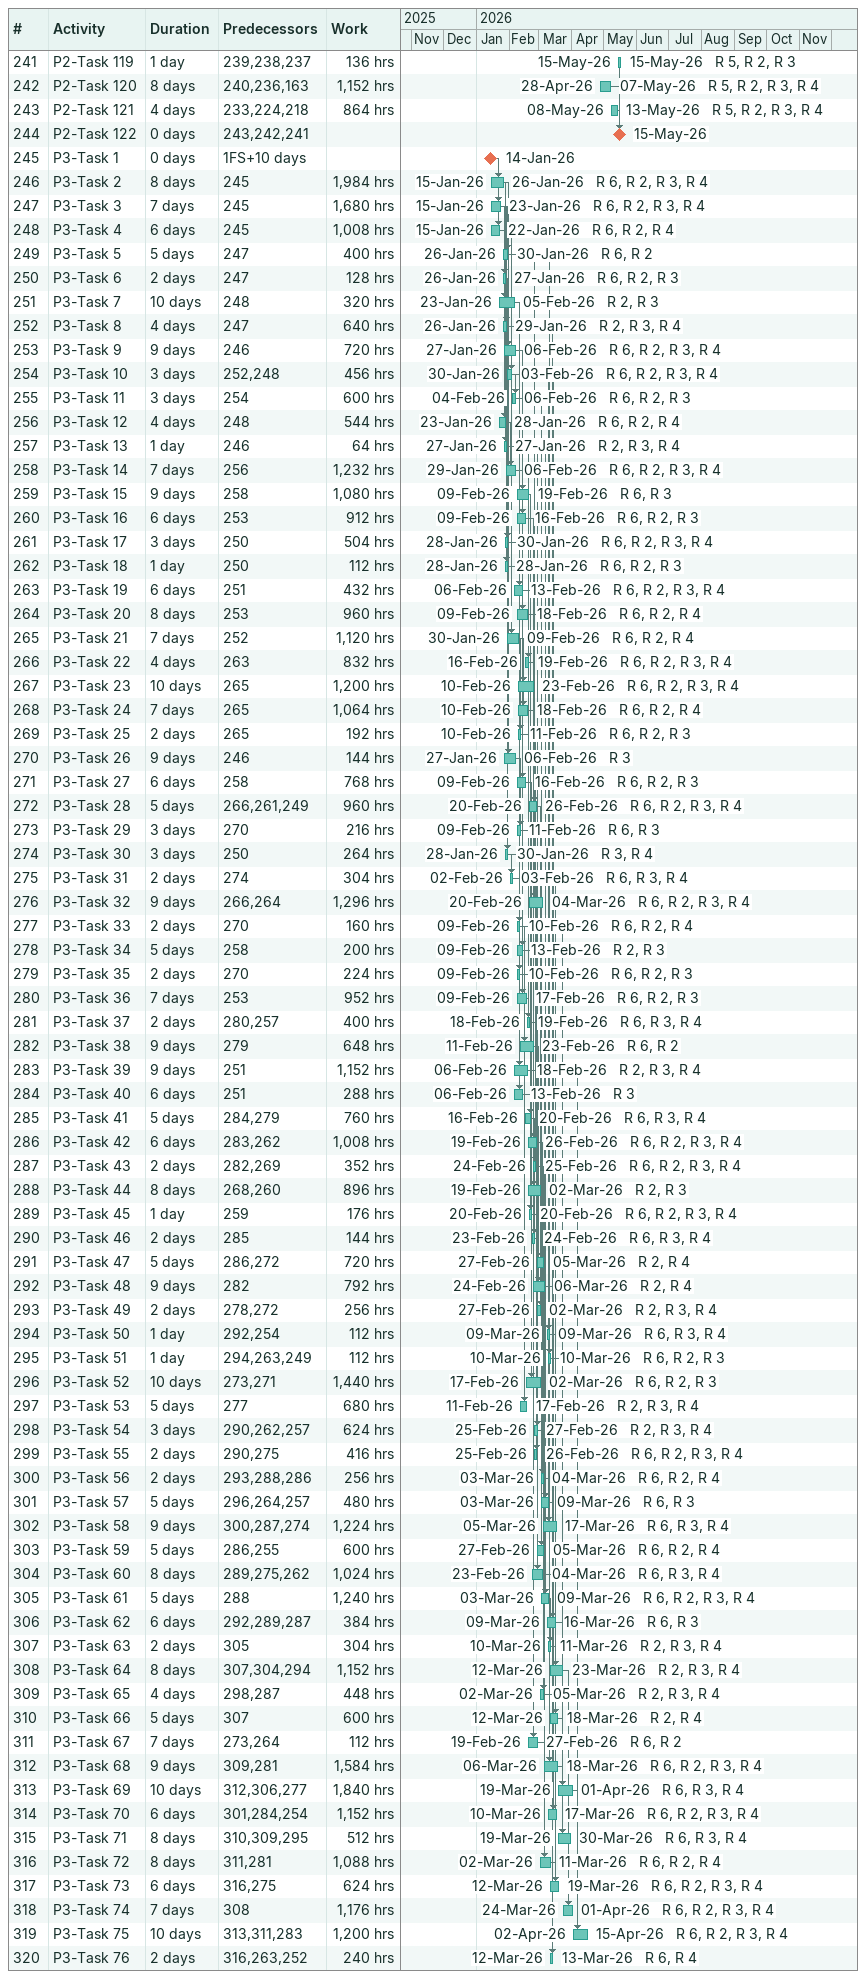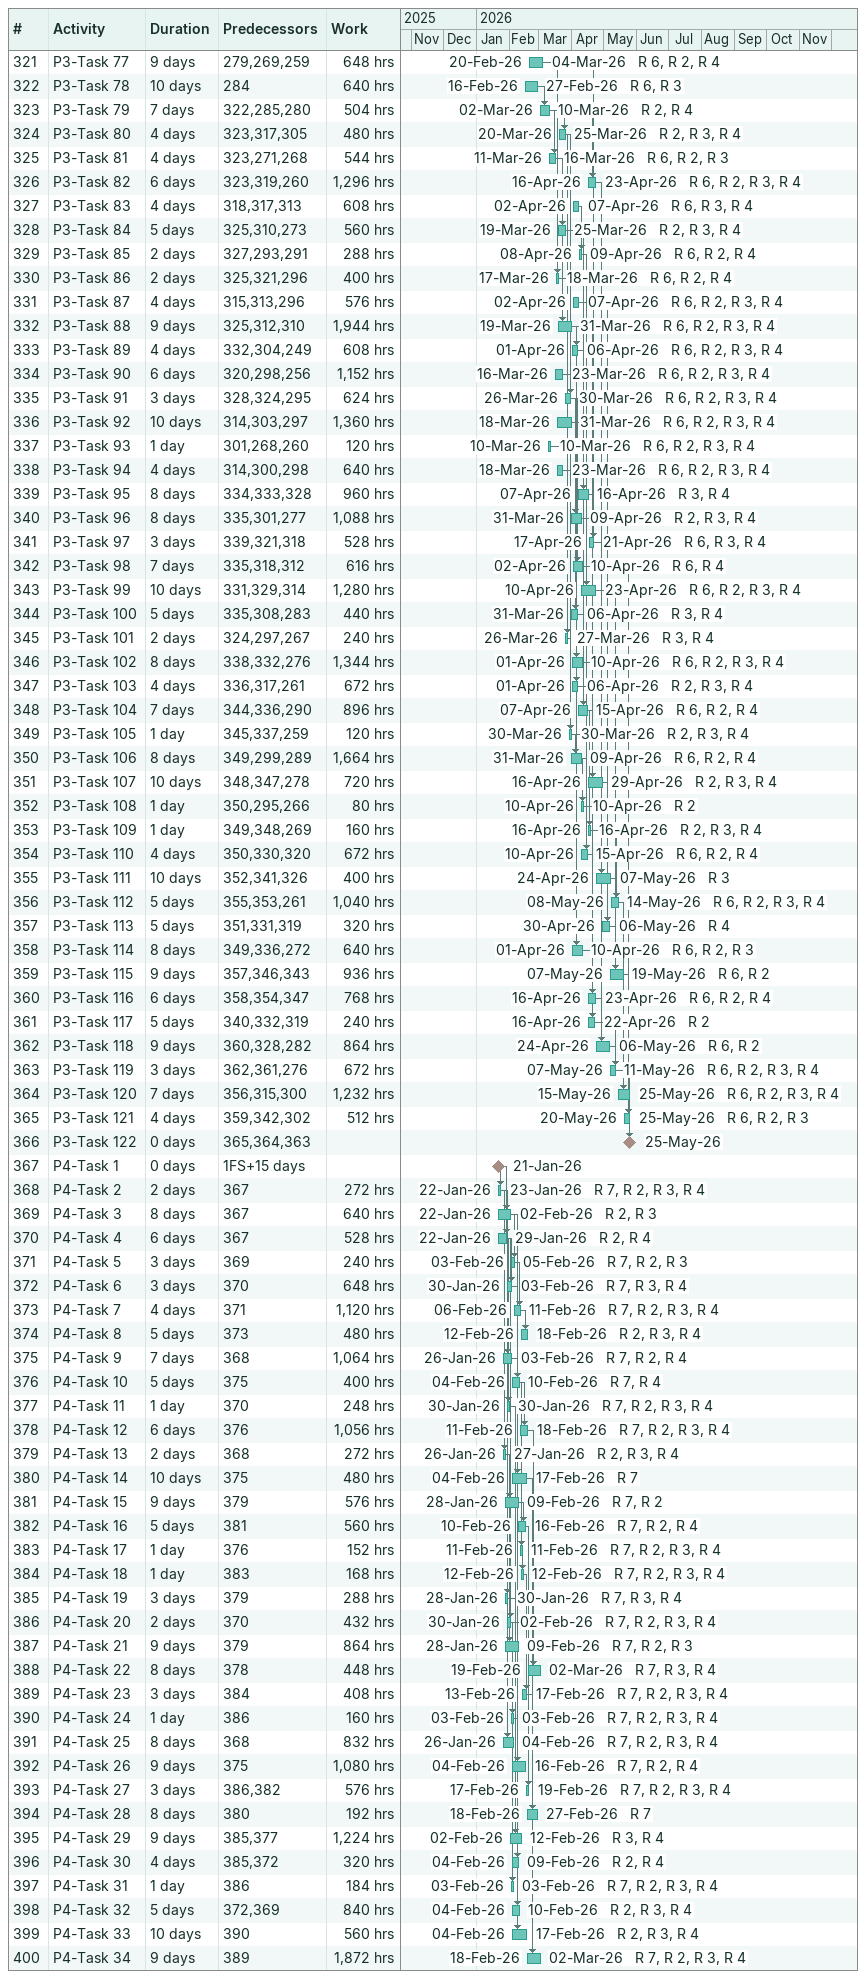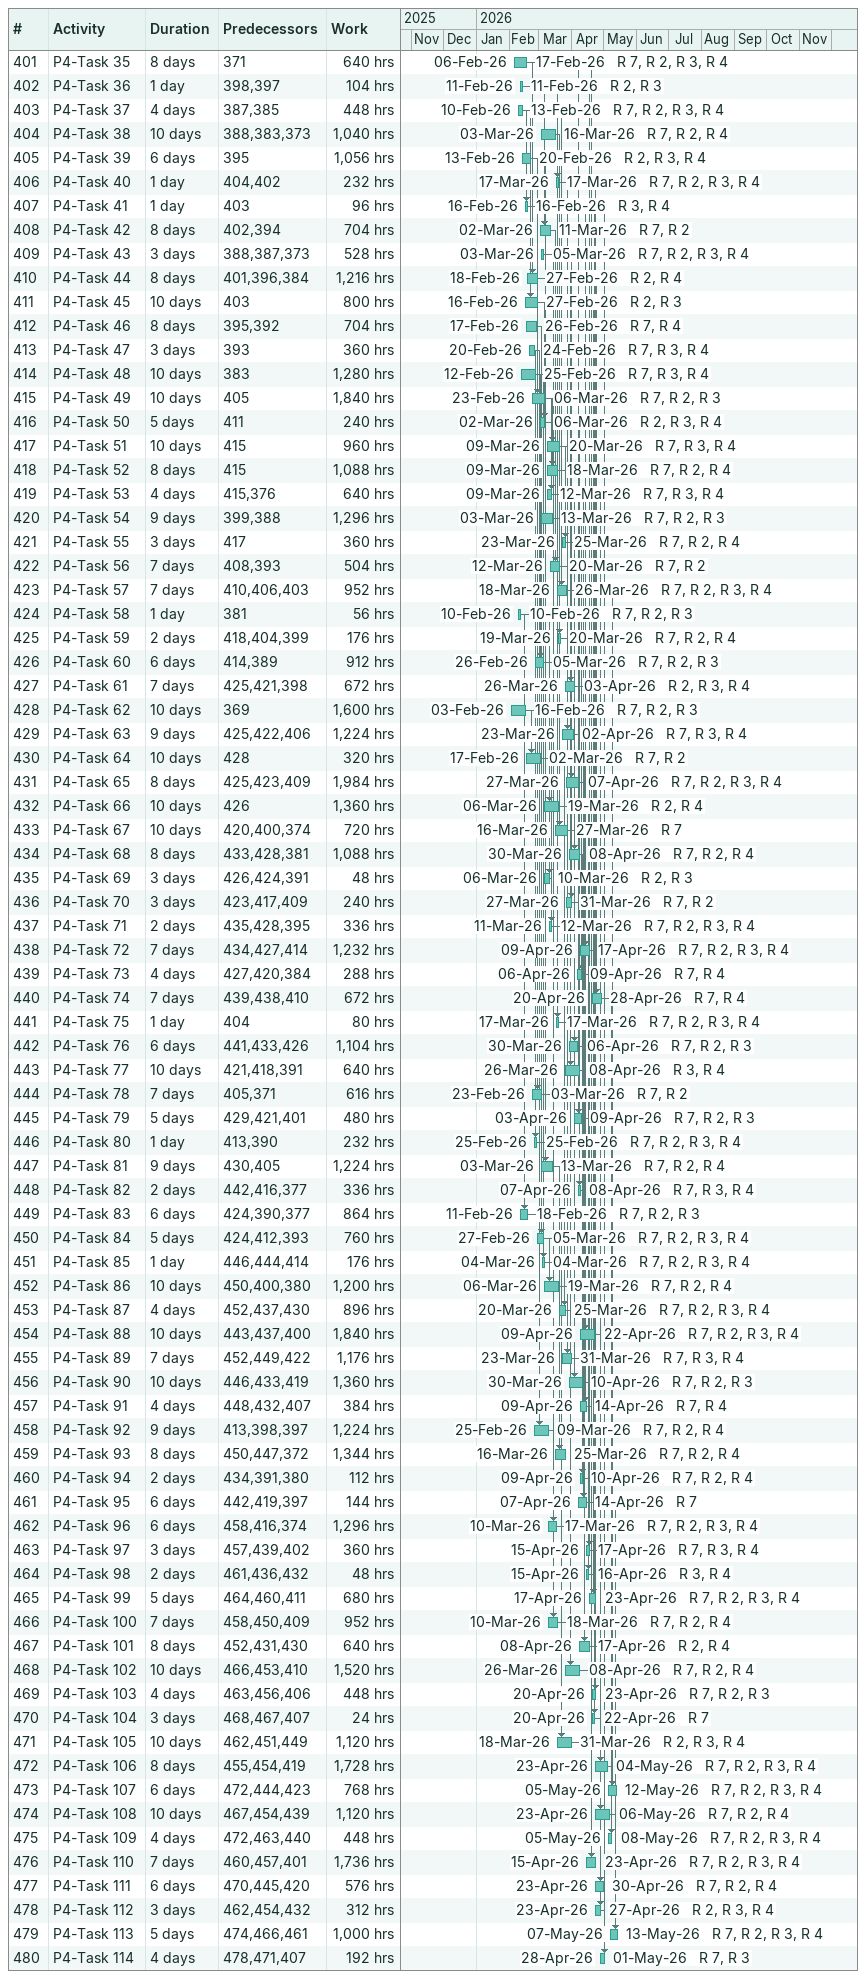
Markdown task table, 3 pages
| ID | Task | Duration | Start | Finish | Predecessors | Resources | Work (h) |
|---|---|---|---|---|---|---|---|
| 241 | P2-Task 119 | 1d | 2026-05-15 | 2026-05-15 | 239, 238, 237 | R 5, R 2, R 3 | 136 |
| 242 | P2-Task 120 | 8d | 2026-04-28 | 2026-05-07 | 240, 236, 163 | R 5, R 2, R 3, R 4 | 1152 |
| 243 | P2-Task 121 | 4d | 2026-05-08 | 2026-05-13 | 233, 224, 218 | R 5, R 2, R 3, R 4 | 864 |
| 244 | P2-Task 122 | 0d | 2026-05-15 | 2026-05-15 | 243, 242, 241 |  |  |
| 245 | P3-Task 1 | 0d | 2026-01-14 | 2026-01-14 | 1FS+10d |  |  |
| 246 | P3-Task 2 | 8d | 2026-01-15 | 2026-01-26 | 245 | R 6, R 2, R 3, R 4 | 1984 |
| 247 | P3-Task 3 | 7d | 2026-01-15 | 2026-01-23 | 245 | R 6, R 2, R 3, R 4 | 1680 |
| 248 | P3-Task 4 | 6d | 2026-01-15 | 2026-01-22 | 245 | R 6, R 2, R 4 | 1008 |
| 249 | P3-Task 5 | 5d | 2026-01-26 | 2026-01-30 | 247 | R 6, R 2 | 400 |
| 250 | P3-Task 6 | 2d | 2026-01-26 | 2026-01-27 | 247 | R 6, R 2, R 3 | 128 |
| 251 | P3-Task 7 | 10d | 2026-01-23 | 2026-02-05 | 248 | R 2, R 3 | 320 |
| 252 | P3-Task 8 | 4d | 2026-01-26 | 2026-01-29 | 247 | R 2, R 3, R 4 | 640 |
| 253 | P3-Task 9 | 9d | 2026-01-27 | 2026-02-06 | 246 | R 6, R 2, R 3, R 4 | 720 |
| 254 | P3-Task 10 | 3d | 2026-01-30 | 2026-02-03 | 252, 248 | R 6, R 2, R 3, R 4 | 456 |
| 255 | P3-Task 11 | 3d | 2026-02-04 | 2026-02-06 | 254 | R 6, R 2, R 3 | 600 |
| 256 | P3-Task 12 | 4d | 2026-01-23 | 2026-01-28 | 248 | R 6, R 2, R 4 | 544 |
| 257 | P3-Task 13 | 1d | 2026-01-27 | 2026-01-27 | 246 | R 2, R 3, R 4 | 64 |
| 258 | P3-Task 14 | 7d | 2026-01-29 | 2026-02-06 | 256 | R 6, R 2, R 3, R 4 | 1232 |
| 259 | P3-Task 15 | 9d | 2026-02-09 | 2026-02-19 | 258 | R 6, R 3 | 1080 |
| 260 | P3-Task 16 | 6d | 2026-02-09 | 2026-02-16 | 253 | R 6, R 2, R 3 | 912 |
| 261 | P3-Task 17 | 3d | 2026-01-28 | 2026-01-30 | 250 | R 6, R 2, R 3, R 4 | 504 |
| 262 | P3-Task 18 | 1d | 2026-01-28 | 2026-01-28 | 250 | R 6, R 2, R 3 | 112 |
| 263 | P3-Task 19 | 6d | 2026-02-06 | 2026-02-13 | 251 | R 6, R 2, R 3, R 4 | 432 |
| 264 | P3-Task 20 | 8d | 2026-02-09 | 2026-02-18 | 253 | R 6, R 2, R 4 | 960 |
| 265 | P3-Task 21 | 7d | 2026-01-30 | 2026-02-09 | 252 | R 6, R 2, R 4 | 1120 |
| 266 | P3-Task 22 | 4d | 2026-02-16 | 2026-02-19 | 263 | R 6, R 2, R 3, R 4 | 832 |
| 267 | P3-Task 23 | 10d | 2026-02-10 | 2026-02-23 | 265 | R 6, R 2, R 3, R 4 | 1200 |
| 268 | P3-Task 24 | 7d | 2026-02-10 | 2026-02-18 | 265 | R 6, R 2, R 4 | 1064 |
| 269 | P3-Task 25 | 2d | 2026-02-10 | 2026-02-11 | 265 | R 6, R 2, R 3 | 192 |
| 270 | P3-Task 26 | 9d | 2026-01-27 | 2026-02-06 | 246 | R 3 | 144 |
| 271 | P3-Task 27 | 6d | 2026-02-09 | 2026-02-16 | 258 | R 6, R 2, R 3 | 768 |
| 272 | P3-Task 28 | 5d | 2026-02-20 | 2026-02-26 | 266, 261, 249 | R 6, R 2, R 3, R 4 | 960 |
| 273 | P3-Task 29 | 3d | 2026-02-09 | 2026-02-11 | 270 | R 6, R 3 | 216 |
| 274 | P3-Task 30 | 3d | 2026-01-28 | 2026-01-30 | 250 | R 3, R 4 | 264 |
| 275 | P3-Task 31 | 2d | 2026-02-02 | 2026-02-03 | 274 | R 6, R 3, R 4 | 304 |
| 276 | P3-Task 32 | 9d | 2026-02-20 | 2026-03-04 | 266, 264 | R 6, R 2, R 3, R 4 | 1296 |
| 277 | P3-Task 33 | 2d | 2026-02-09 | 2026-02-10 | 270 | R 6, R 2, R 4 | 160 |
| 278 | P3-Task 34 | 5d | 2026-02-09 | 2026-02-13 | 258 | R 2, R 3 | 200 |
| 279 | P3-Task 35 | 2d | 2026-02-09 | 2026-02-10 | 270 | R 6, R 2, R 3 | 224 |
| 280 | P3-Task 36 | 7d | 2026-02-09 | 2026-02-17 | 253 | R 6, R 2, R 3 | 952 |
| 281 | P3-Task 37 | 2d | 2026-02-18 | 2026-02-19 | 280, 257 | R 6, R 3, R 4 | 400 |
| 282 | P3-Task 38 | 9d | 2026-02-11 | 2026-02-23 | 279 | R 6, R 2 | 648 |
| 283 | P3-Task 39 | 9d | 2026-02-06 | 2026-02-18 | 251 | R 2, R 3, R 4 | 1152 |
| 284 | P3-Task 40 | 6d | 2026-02-06 | 2026-02-13 | 251 | R 3 | 288 |
| 285 | P3-Task 41 | 5d | 2026-02-16 | 2026-02-20 | 284, 279 | R 6, R 3, R 4 | 760 |
| 286 | P3-Task 42 | 6d | 2026-02-19 | 2026-02-26 | 283, 262 | R 6, R 2, R 3, R 4 | 1008 |
| 287 | P3-Task 43 | 2d | 2026-02-24 | 2026-02-25 | 282, 269 | R 6, R 2, R 3, R 4 | 352 |
| 288 | P3-Task 44 | 8d | 2026-02-19 | 2026-03-02 | 268, 260 | R 2, R 3 | 896 |
| 289 | P3-Task 45 | 1d | 2026-02-20 | 2026-02-20 | 259 | R 6, R 2, R 3, R 4 | 176 |
| 290 | P3-Task 46 | 2d | 2026-02-23 | 2026-02-24 | 285 | R 6, R 3, R 4 | 144 |
| 291 | P3-Task 47 | 5d | 2026-02-27 | 2026-03-05 | 286, 272 | R 2, R 4 | 720 |
| 292 | P3-Task 48 | 9d | 2026-02-24 | 2026-03-06 | 282 | R 2, R 4 | 792 |
| 293 | P3-Task 49 | 2d | 2026-02-27 | 2026-03-02 | 278, 272 | R 2, R 3, R 4 | 256 |
| 294 | P3-Task 50 | 1d | 2026-03-09 | 2026-03-09 | 292, 254 | R 6, R 3, R 4 | 112 |
| 295 | P3-Task 51 | 1d | 2026-03-10 | 2026-03-10 | 294, 263, 249 | R 6, R 2, R 3 | 112 |
| 296 | P3-Task 52 | 10d | 2026-02-17 | 2026-03-02 | 273, 271 | R 6, R 2, R 3 | 1440 |
| 297 | P3-Task 53 | 5d | 2026-02-11 | 2026-02-17 | 277 | R 2, R 3, R 4 | 680 |
| 298 | P3-Task 54 | 3d | 2026-02-25 | 2026-02-27 | 290, 262, 257 | R 2, R 3, R 4 | 624 |
| 299 | P3-Task 55 | 2d | 2026-02-25 | 2026-02-26 | 290, 275 | R 6, R 2, R 3, R 4 | 416 |
| 300 | P3-Task 56 | 2d | 2026-03-03 | 2026-03-04 | 293, 288, 286 | R 6, R 2, R 4 | 256 |
| 301 | P3-Task 57 | 5d | 2026-03-03 | 2026-03-09 | 296, 264, 257 | R 6, R 3 | 480 |
| 302 | P3-Task 58 | 9d | 2026-03-05 | 2026-03-17 | 300, 287, 274 | R 6, R 3, R 4 | 1224 |
| 303 | P3-Task 59 | 5d | 2026-02-27 | 2026-03-05 | 286, 255 | R 6, R 2, R 4 | 600 |
| 304 | P3-Task 60 | 8d | 2026-02-23 | 2026-03-04 | 289, 275, 262 | R 6, R 3, R 4 | 1024 |
| 305 | P3-Task 61 | 5d | 2026-03-03 | 2026-03-09 | 288 | R 6, R 2, R 3, R 4 | 1240 |
| 306 | P3-Task 62 | 6d | 2026-03-09 | 2026-03-16 | 292, 289, 287 | R 6, R 3 | 384 |
| 307 | P3-Task 63 | 2d | 2026-03-10 | 2026-03-11 | 305 | R 2, R 3, R 4 | 304 |
| 308 | P3-Task 64 | 8d | 2026-03-12 | 2026-03-23 | 307, 304, 294 | R 2, R 3, R 4 | 1152 |
| 309 | P3-Task 65 | 4d | 2026-03-02 | 2026-03-05 | 298, 287 | R 2, R 3, R 4 | 448 |
| 310 | P3-Task 66 | 5d | 2026-03-12 | 2026-03-18 | 307 | R 2, R 4 | 600 |
| 311 | P3-Task 67 | 7d | 2026-02-19 | 2026-02-27 | 273, 264 | R 6, R 2 | 112 |
| 312 | P3-Task 68 | 9d | 2026-03-06 | 2026-03-18 | 309, 281 | R 6, R 2, R 3, R 4 | 1584 |
| 313 | P3-Task 69 | 10d | 2026-03-19 | 2026-04-01 | 312, 306, 277 | R 6, R 3, R 4 | 1840 |
| 314 | P3-Task 70 | 6d | 2026-03-10 | 2026-03-17 | 301, 284, 254 | R 6, R 2, R 3, R 4 | 1152 |
| 315 | P3-Task 71 | 8d | 2026-03-19 | 2026-03-30 | 310, 309, 295 | R 6, R 3, R 4 | 512 |
| 316 | P3-Task 72 | 8d | 2026-03-02 | 2026-03-11 | 311, 281 | R 6, R 2, R 4 | 1088 |
| 317 | P3-Task 73 | 6d | 2026-03-12 | 2026-03-19 | 316, 275 | R 6, R 2, R 3, R 4 | 624 |
| 318 | P3-Task 74 | 7d | 2026-03-24 | 2026-04-01 | 308 | R 6, R 2, R 3, R 4 | 1176 |
| 319 | P3-Task 75 | 10d | 2026-04-02 | 2026-04-15 | 313, 311, 283 | R 6, R 2, R 3, R 4 | 1200 |
| 320 | P3-Task 76 | 2d | 2026-03-12 | 2026-03-13 | 316, 263, 252 | R 6, R 4 | 240 |
| 321 | P3-Task 77 | 9d | 2026-02-20 | 2026-03-04 | 279, 269, 259 | R 6, R 2, R 4 | 648 |
| 322 | P3-Task 78 | 10d | 2026-02-16 | 2026-02-27 | 284 | R 6, R 3 | 640 |
| 323 | P3-Task 79 | 7d | 2026-03-02 | 2026-03-10 | 322, 285, 280 | R 2, R 4 | 504 |
| 324 | P3-Task 80 | 4d | 2026-03-20 | 2026-03-25 | 323, 317, 305 | R 2, R 3, R 4 | 480 |
| 325 | P3-Task 81 | 4d | 2026-03-11 | 2026-03-16 | 323, 271, 268 | R 6, R 2, R 3 | 544 |
| 326 | P3-Task 82 | 6d | 2026-04-16 | 2026-04-23 | 323, 319, 260 | R 6, R 2, R 3, R 4 | 1296 |
| 327 | P3-Task 83 | 4d | 2026-04-02 | 2026-04-07 | 318, 317, 313 | R 6, R 3, R 4 | 608 |
| 328 | P3-Task 84 | 5d | 2026-03-19 | 2026-03-25 | 325, 310, 273 | R 2, R 3, R 4 | 560 |
| 329 | P3-Task 85 | 2d | 2026-04-08 | 2026-04-09 | 327, 293, 291 | R 6, R 2, R 4 | 288 |
| 330 | P3-Task 86 | 2d | 2026-03-17 | 2026-03-18 | 325, 321, 296 | R 6, R 2, R 4 | 400 |
| 331 | P3-Task 87 | 4d | 2026-04-02 | 2026-04-07 | 315, 313, 296 | R 6, R 2, R 3, R 4 | 576 |
| 332 | P3-Task 88 | 9d | 2026-03-19 | 2026-03-31 | 325, 312, 310 | R 6, R 2, R 3, R 4 | 1944 |
| 333 | P3-Task 89 | 4d | 2026-04-01 | 2026-04-06 | 332, 304, 249 | R 6, R 2, R 3, R 4 | 608 |
| 334 | P3-Task 90 | 6d | 2026-03-16 | 2026-03-23 | 320, 298, 256 | R 6, R 2, R 3, R 4 | 1152 |
| 335 | P3-Task 91 | 3d | 2026-03-26 | 2026-03-30 | 328, 324, 295 | R 6, R 2, R 3, R 4 | 624 |
| 336 | P3-Task 92 | 10d | 2026-03-18 | 2026-03-31 | 314, 303, 297 | R 6, R 2, R 3, R 4 | 1360 |
| 337 | P3-Task 93 | 1d | 2026-03-10 | 2026-03-10 | 301, 268, 260 | R 6, R 2, R 3, R 4 | 120 |
| 338 | P3-Task 94 | 4d | 2026-03-18 | 2026-03-23 | 314, 300, 298 | R 6, R 2, R 3, R 4 | 640 |
| 339 | P3-Task 95 | 8d | 2026-04-07 | 2026-04-16 | 334, 333, 328 | R 3, R 4 | 960 |
| 340 | P3-Task 96 | 8d | 2026-03-31 | 2026-04-09 | 335, 301, 277 | R 2, R 3, R 4 | 1088 |
| 341 | P3-Task 97 | 3d | 2026-04-17 | 2026-04-21 | 339, 321, 318 | R 6, R 3, R 4 | 528 |
| 342 | P3-Task 98 | 7d | 2026-04-02 | 2026-04-10 | 335, 318, 312 | R 6, R 4 | 616 |
| 343 | P3-Task 99 | 10d | 2026-04-10 | 2026-04-23 | 331, 329, 314 | R 6, R 2, R 3, R 4 | 1280 |
| 344 | P3-Task 100 | 5d | 2026-03-31 | 2026-04-06 | 335, 308, 283 | R 3, R 4 | 440 |
| 345 | P3-Task 101 | 2d | 2026-03-26 | 2026-03-27 | 324, 297, 267 | R 3, R 4 | 240 |
| 346 | P3-Task 102 | 8d | 2026-04-01 | 2026-04-10 | 338, 332, 276 | R 6, R 2, R 3, R 4 | 1344 |
| 347 | P3-Task 103 | 4d | 2026-04-01 | 2026-04-06 | 336, 317, 261 | R 2, R 3, R 4 | 672 |
| 348 | P3-Task 104 | 7d | 2026-04-07 | 2026-04-15 | 344, 336, 290 | R 6, R 2, R 4 | 896 |
| 349 | P3-Task 105 | 1d | 2026-03-30 | 2026-03-30 | 345, 337, 259 | R 2, R 3, R 4 | 120 |
| 350 | P3-Task 106 | 8d | 2026-03-31 | 2026-04-09 | 349, 299, 289 | R 6, R 2, R 4 | 1664 |
| 351 | P3-Task 107 | 10d | 2026-04-16 | 2026-04-29 | 348, 347, 278 | R 2, R 3, R 4 | 720 |
| 352 | P3-Task 108 | 1d | 2026-04-10 | 2026-04-10 | 350, 295, 266 | R 2 | 80 |
| 353 | P3-Task 109 | 1d | 2026-04-16 | 2026-04-16 | 349, 348, 269 | R 2, R 3, R 4 | 160 |
| 354 | P3-Task 110 | 4d | 2026-04-10 | 2026-04-15 | 350, 330, 320 | R 6, R 2, R 4 | 672 |
| 355 | P3-Task 111 | 10d | 2026-04-24 | 2026-05-07 | 352, 341, 326 | R 3 | 400 |
| 356 | P3-Task 112 | 5d | 2026-05-08 | 2026-05-14 | 355, 353, 261 | R 6, R 2, R 3, R 4 | 1040 |
| 357 | P3-Task 113 | 5d | 2026-04-30 | 2026-05-06 | 351, 331, 319 | R 4 | 320 |
| 358 | P3-Task 114 | 8d | 2026-04-01 | 2026-04-10 | 349, 336, 272 | R 6, R 2, R 3 | 640 |
| 359 | P3-Task 115 | 9d | 2026-05-07 | 2026-05-19 | 357, 346, 343 | R 6, R 2 | 936 |
| 360 | P3-Task 116 | 6d | 2026-04-16 | 2026-04-23 | 358, 354, 347 | R 6, R 2, R 4 | 768 |
| 361 | P3-Task 117 | 5d | 2026-04-16 | 2026-04-22 | 340, 332, 319 | R 2 | 240 |
| 362 | P3-Task 118 | 9d | 2026-04-24 | 2026-05-06 | 360, 328, 282 | R 6, R 2 | 864 |
| 363 | P3-Task 119 | 3d | 2026-05-07 | 2026-05-11 | 362, 361, 276 | R 6, R 2, R 3, R 4 | 672 |
| 364 | P3-Task 120 | 7d | 2026-05-15 | 2026-05-25 | 356, 315, 300 | R 6, R 2, R 3, R 4 | 1232 |
| 365 | P3-Task 121 | 4d | 2026-05-20 | 2026-05-25 | 359, 342, 302 | R 6, R 2, R 3 | 512 |
| 366 | P3-Task 122 | 0d | 2026-05-25 | 2026-05-25 | 365, 364, 363 |  |  |
| 367 | P4-Task 1 | 0d | 2026-01-21 | 2026-01-21 | 1FS+15d |  |  |
| 368 | P4-Task 2 | 2d | 2026-01-22 | 2026-01-23 | 367 | R 7, R 2, R 3, R 4 | 272 |
| 369 | P4-Task 3 | 8d | 2026-01-22 | 2026-02-02 | 367 | R 2, R 3 | 640 |
| 370 | P4-Task 4 | 6d | 2026-01-22 | 2026-01-29 | 367 | R 2, R 4 | 528 |
| 371 | P4-Task 5 | 3d | 2026-02-03 | 2026-02-05 | 369 | R 7, R 2, R 3 | 240 |
| 372 | P4-Task 6 | 3d | 2026-01-30 | 2026-02-03 | 370 | R 7, R 3, R 4 | 648 |
| 373 | P4-Task 7 | 4d | 2026-02-06 | 2026-02-11 | 371 | R 7, R 2, R 3, R 4 | 1120 |
| 374 | P4-Task 8 | 5d | 2026-02-12 | 2026-02-18 | 373 | R 2, R 3, R 4 | 480 |
| 375 | P4-Task 9 | 7d | 2026-01-26 | 2026-02-03 | 368 | R 7, R 2, R 4 | 1064 |
| 376 | P4-Task 10 | 5d | 2026-02-04 | 2026-02-10 | 375 | R 7, R 4 | 400 |
| 377 | P4-Task 11 | 1d | 2026-01-30 | 2026-01-30 | 370 | R 7, R 2, R 3, R 4 | 248 |
| 378 | P4-Task 12 | 6d | 2026-02-11 | 2026-02-18 | 376 | R 7, R 2, R 3, R 4 | 1056 |
| 379 | P4-Task 13 | 2d | 2026-01-26 | 2026-01-27 | 368 | R 2, R 3, R 4 | 272 |
| 380 | P4-Task 14 | 10d | 2026-02-04 | 2026-02-17 | 375 | R 7 | 480 |
| 381 | P4-Task 15 | 9d | 2026-01-28 | 2026-02-09 | 379 | R 7, R 2 | 576 |
| 382 | P4-Task 16 | 5d | 2026-02-10 | 2026-02-16 | 381 | R 7, R 2, R 4 | 560 |
| 383 | P4-Task 17 | 1d | 2026-02-11 | 2026-02-11 | 376 | R 7, R 2, R 3, R 4 | 152 |
| 384 | P4-Task 18 | 1d | 2026-02-12 | 2026-02-12 | 383 | R 7, R 2, R 3, R 4 | 168 |
| 385 | P4-Task 19 | 3d | 2026-01-28 | 2026-01-30 | 379 | R 7, R 3, R 4 | 288 |
| 386 | P4-Task 20 | 2d | 2026-01-30 | 2026-02-02 | 370 | R 7, R 2, R 3, R 4 | 432 |
| 387 | P4-Task 21 | 9d | 2026-01-28 | 2026-02-09 | 379 | R 7, R 2, R 3 | 864 |
| 388 | P4-Task 22 | 8d | 2026-02-19 | 2026-03-02 | 378 | R 7, R 3, R 4 | 448 |
| 389 | P4-Task 23 | 3d | 2026-02-13 | 2026-02-17 | 384 | R 7, R 2, R 3, R 4 | 408 |
| 390 | P4-Task 24 | 1d | 2026-02-03 | 2026-02-03 | 386 | R 7, R 2, R 3, R 4 | 160 |
| 391 | P4-Task 25 | 8d | 2026-01-26 | 2026-02-04 | 368 | R 7, R 2, R 3, R 4 | 832 |
| 392 | P4-Task 26 | 9d | 2026-02-04 | 2026-02-16 | 375 | R 7, R 2, R 4 | 1080 |
| 393 | P4-Task 27 | 3d | 2026-02-17 | 2026-02-19 | 386, 382 | R 7, R 2, R 3, R 4 | 576 |
| 394 | P4-Task 28 | 8d | 2026-02-18 | 2026-02-27 | 380 | R 7 | 192 |
| 395 | P4-Task 29 | 9d | 2026-02-02 | 2026-02-12 | 385, 377 | R 3, R 4 | 1224 |
| 396 | P4-Task 30 | 4d | 2026-02-04 | 2026-02-09 | 385, 372 | R 2, R 4 | 320 |
| 397 | P4-Task 31 | 1d | 2026-02-03 | 2026-02-03 | 386 | R 7, R 2, R 3, R 4 | 184 |
| 398 | P4-Task 32 | 5d | 2026-02-04 | 2026-02-10 | 372, 369 | R 2, R 3, R 4 | 840 |
| 399 | P4-Task 33 | 10d | 2026-02-04 | 2026-02-17 | 390 | R 2, R 3, R 4 | 560 |
| 400 | P4-Task 34 | 9d | 2026-02-18 | 2026-03-02 | 389 | R 7, R 2, R 3, R 4 | 1872 |
| 401 | P4-Task 35 | 8d | 2026-02-06 | 2026-02-17 | 371 | R 7, R 2, R 3, R 4 | 640 |
| 402 | P4-Task 36 | 1d | 2026-02-11 | 2026-02-11 | 398, 397 | R 2, R 3 | 104 |
| 403 | P4-Task 37 | 4d | 2026-02-10 | 2026-02-13 | 387, 385 | R 7, R 2, R 3, R 4 | 448 |
| 404 | P4-Task 38 | 10d | 2026-03-03 | 2026-03-16 | 388, 383, 373 | R 7, R 2, R 4 | 1040 |
| 405 | P4-Task 39 | 6d | 2026-02-13 | 2026-02-20 | 395 | R 2, R 3, R 4 | 1056 |
| 406 | P4-Task 40 | 1d | 2026-03-17 | 2026-03-17 | 404, 402 | R 7, R 2, R 3, R 4 | 232 |
| 407 | P4-Task 41 | 1d | 2026-02-16 | 2026-02-16 | 403 | R 3, R 4 | 96 |
| 408 | P4-Task 42 | 8d | 2026-03-02 | 2026-03-11 | 402, 394 | R 7, R 2 | 704 |
| 409 | P4-Task 43 | 3d | 2026-03-03 | 2026-03-05 | 388, 387, 373 | R 7, R 2, R 3, R 4 | 528 |
| 410 | P4-Task 44 | 8d | 2026-02-18 | 2026-02-27 | 401, 396, 384 | R 2, R 4 | 1216 |
| 411 | P4-Task 45 | 10d | 2026-02-16 | 2026-02-27 | 403 | R 2, R 3 | 800 |
| 412 | P4-Task 46 | 8d | 2026-02-17 | 2026-02-26 | 395, 392 | R 7, R 4 | 704 |
| 413 | P4-Task 47 | 3d | 2026-02-20 | 2026-02-24 | 393 | R 7, R 3, R 4 | 360 |
| 414 | P4-Task 48 | 10d | 2026-02-12 | 2026-02-25 | 383 | R 7, R 3, R 4 | 1280 |
| 415 | P4-Task 49 | 10d | 2026-02-23 | 2026-03-06 | 405 | R 7, R 2, R 3 | 1840 |
| 416 | P4-Task 50 | 5d | 2026-03-02 | 2026-03-06 | 411 | R 2, R 3, R 4 | 240 |
| 417 | P4-Task 51 | 10d | 2026-03-09 | 2026-03-20 | 415 | R 7, R 3, R 4 | 960 |
| 418 | P4-Task 52 | 8d | 2026-03-09 | 2026-03-18 | 415 | R 7, R 2, R 4 | 1088 |
| 419 | P4-Task 53 | 4d | 2026-03-09 | 2026-03-12 | 415, 376 | R 7, R 3, R 4 | 640 |
| 420 | P4-Task 54 | 9d | 2026-03-03 | 2026-03-13 | 399, 388 | R 7, R 2, R 3 | 1296 |
| 421 | P4-Task 55 | 3d | 2026-03-23 | 2026-03-25 | 417 | R 7, R 2, R 4 | 360 |
| 422 | P4-Task 56 | 7d | 2026-03-12 | 2026-03-20 | 408, 393 | R 7, R 2 | 504 |
| 423 | P4-Task 57 | 7d | 2026-03-18 | 2026-03-26 | 410, 406, 403 | R 7, R 2, R 3, R 4 | 952 |
| 424 | P4-Task 58 | 1d | 2026-02-10 | 2026-02-10 | 381 | R 7, R 2, R 3 | 56 |
| 425 | P4-Task 59 | 2d | 2026-03-19 | 2026-03-20 | 418, 404, 399 | R 7, R 2, R 4 | 176 |
| 426 | P4-Task 60 | 6d | 2026-02-26 | 2026-03-05 | 414, 389 | R 7, R 2, R 3 | 912 |
| 427 | P4-Task 61 | 7d | 2026-03-26 | 2026-04-03 | 425, 421, 398 | R 2, R 3, R 4 | 672 |
| 428 | P4-Task 62 | 10d | 2026-02-03 | 2026-02-16 | 369 | R 7, R 2, R 3 | 1600 |
| 429 | P4-Task 63 | 9d | 2026-03-23 | 2026-04-02 | 425, 422, 406 | R 7, R 3, R 4 | 1224 |
| 430 | P4-Task 64 | 10d | 2026-02-17 | 2026-03-02 | 428 | R 7, R 2 | 320 |
| 431 | P4-Task 65 | 8d | 2026-03-27 | 2026-04-07 | 425, 423, 409 | R 7, R 2, R 3, R 4 | 1984 |
| 432 | P4-Task 66 | 10d | 2026-03-06 | 2026-03-19 | 426 | R 2, R 4 | 1360 |
| 433 | P4-Task 67 | 10d | 2026-03-16 | 2026-03-27 | 420, 400, 374 | R 7 | 720 |
| 434 | P4-Task 68 | 8d | 2026-03-30 | 2026-04-08 | 433, 428, 381 | R 7, R 2, R 4 | 1088 |
| 435 | P4-Task 69 | 3d | 2026-03-06 | 2026-03-10 | 426, 424, 391 | R 2, R 3 | 48 |
| 436 | P4-Task 70 | 3d | 2026-03-27 | 2026-03-31 | 423, 417, 409 | R 7, R 2 | 240 |
| 437 | P4-Task 71 | 2d | 2026-03-11 | 2026-03-12 | 435, 428, 395 | R 7, R 2, R 3, R 4 | 336 |
| 438 | P4-Task 72 | 7d | 2026-04-09 | 2026-04-17 | 434, 427, 414 | R 7, R 2, R 3, R 4 | 1232 |
| 439 | P4-Task 73 | 4d | 2026-04-06 | 2026-04-09 | 427, 420, 384 | R 7, R 4 | 288 |
| 440 | P4-Task 74 | 7d | 2026-04-20 | 2026-04-28 | 439, 438, 410 | R 7, R 4 | 672 |
| 441 | P4-Task 75 | 1d | 2026-03-17 | 2026-03-17 | 404 | R 7, R 2, R 3, R 4 | 80 |
| 442 | P4-Task 76 | 6d | 2026-03-30 | 2026-04-06 | 441, 433, 426 | R 7, R 2, R 3 | 1104 |
| 443 | P4-Task 77 | 10d | 2026-03-26 | 2026-04-08 | 421, 418, 391 | R 3, R 4 | 640 |
| 444 | P4-Task 78 | 7d | 2026-02-23 | 2026-03-03 | 405, 371 | R 7, R 2 | 616 |
| 445 | P4-Task 79 | 5d | 2026-04-03 | 2026-04-09 | 429, 421, 401 | R 7, R 2, R 3 | 480 |
| 446 | P4-Task 80 | 1d | 2026-02-25 | 2026-02-25 | 413, 390 | R 7, R 2, R 3, R 4 | 232 |
| 447 | P4-Task 81 | 9d | 2026-03-03 | 2026-03-13 | 430, 405 | R 7, R 2, R 4 | 1224 |
| 448 | P4-Task 82 | 2d | 2026-04-07 | 2026-04-08 | 442, 416, 377 | R 7, R 3, R 4 | 336 |
| 449 | P4-Task 83 | 6d | 2026-02-11 | 2026-02-18 | 424, 390, 377 | R 7, R 2, R 3 | 864 |
| 450 | P4-Task 84 | 5d | 2026-02-27 | 2026-03-05 | 424, 412, 393 | R 7, R 2, R 3, R 4 | 760 |
| 451 | P4-Task 85 | 1d | 2026-03-04 | 2026-03-04 | 446, 444, 414 | R 7, R 2, R 3, R 4 | 176 |
| 452 | P4-Task 86 | 10d | 2026-03-06 | 2026-03-19 | 450, 400, 380 | R 7, R 2, R 4 | 1200 |
| 453 | P4-Task 87 | 4d | 2026-03-20 | 2026-03-25 | 452, 437, 430 | R 7, R 2, R 3, R 4 | 896 |
| 454 | P4-Task 88 | 10d | 2026-04-09 | 2026-04-22 | 443, 437, 400 | R 7, R 2, R 3, R 4 | 1840 |
| 455 | P4-Task 89 | 7d | 2026-03-23 | 2026-03-31 | 452, 449, 422 | R 7, R 3, R 4 | 1176 |
| 456 | P4-Task 90 | 10d | 2026-03-30 | 2026-04-10 | 446, 433, 419 | R 7, R 2, R 3 | 1360 |
| 457 | P4-Task 91 | 4d | 2026-04-09 | 2026-04-14 | 448, 432, 407 | R 7, R 4 | 384 |
| 458 | P4-Task 92 | 9d | 2026-02-25 | 2026-03-09 | 413, 398, 397 | R 7, R 2, R 4 | 1224 |
| 459 | P4-Task 93 | 8d | 2026-03-16 | 2026-03-25 | 450, 447, 372 | R 7, R 2, R 4 | 1344 |
| 460 | P4-Task 94 | 2d | 2026-04-09 | 2026-04-10 | 434, 391, 380 | R 7, R 2, R 4 | 112 |
| 461 | P4-Task 95 | 6d | 2026-04-07 | 2026-04-14 | 442, 419, 397 | R 7 | 144 |
| 462 | P4-Task 96 | 6d | 2026-03-10 | 2026-03-17 | 458, 416, 374 | R 7, R 2, R 3, R 4 | 1296 |
| 463 | P4-Task 97 | 3d | 2026-04-15 | 2026-04-17 | 457, 439, 402 | R 7, R 3, R 4 | 360 |
| 464 | P4-Task 98 | 2d | 2026-04-15 | 2026-04-16 | 461, 436, 432 | R 3, R 4 | 48 |
| 465 | P4-Task 99 | 5d | 2026-04-17 | 2026-04-23 | 464, 460, 411 | R 7, R 2, R 3, R 4 | 680 |
| 466 | P4-Task 100 | 7d | 2026-03-10 | 2026-03-18 | 458, 450, 409 | R 7, R 2, R 4 | 952 |
| 467 | P4-Task 101 | 8d | 2026-04-08 | 2026-04-17 | 452, 431, 430 | R 2, R 4 | 640 |
| 468 | P4-Task 102 | 10d | 2026-03-26 | 2026-04-08 | 466, 453, 410 | R 7, R 2, R 4 | 1520 |
| 469 | P4-Task 103 | 4d | 2026-04-20 | 2026-04-23 | 463, 456, 406 | R 7, R 2, R 3 | 448 |
| 470 | P4-Task 104 | 3d | 2026-04-20 | 2026-04-22 | 468, 467, 407 | R 7 | 24 |
| 471 | P4-Task 105 | 10d | 2026-03-18 | 2026-03-31 | 462, 451, 449 | R 2, R 3, R 4 | 1120 |
| 472 | P4-Task 106 | 8d | 2026-04-23 | 2026-05-04 | 455, 454, 419 | R 7, R 2, R 3, R 4 | 1728 |
| 473 | P4-Task 107 | 6d | 2026-05-05 | 2026-05-12 | 472, 444, 423 | R 7, R 2, R 3, R 4 | 768 |
| 474 | P4-Task 108 | 10d | 2026-04-23 | 2026-05-06 | 467, 454, 439 | R 7, R 2, R 4 | 1120 |
| 475 | P4-Task 109 | 4d | 2026-05-05 | 2026-05-08 | 472, 463, 440 | R 7, R 2, R 3, R 4 | 448 |
| 476 | P4-Task 110 | 7d | 2026-04-15 | 2026-04-23 | 460, 457, 401 | R 7, R 2, R 3, R 4 | 1736 |
| 477 | P4-Task 111 | 6d | 2026-04-23 | 2026-04-30 | 470, 445, 420 | R 7, R 2, R 4 | 576 |
| 478 | P4-Task 112 | 3d | 2026-04-23 | 2026-04-27 | 462, 454, 432 | R 2, R 3, R 4 | 312 |
| 479 | P4-Task 113 | 5d | 2026-05-07 | 2026-05-13 | 474, 466, 461 | R 7, R 2, R 3, R 4 | 1000 |
| 480 | P4-Task 114 | 4d | 2026-04-28 | 2026-05-01 | 478, 471, 407 | R 7, R 3 | 192 |
